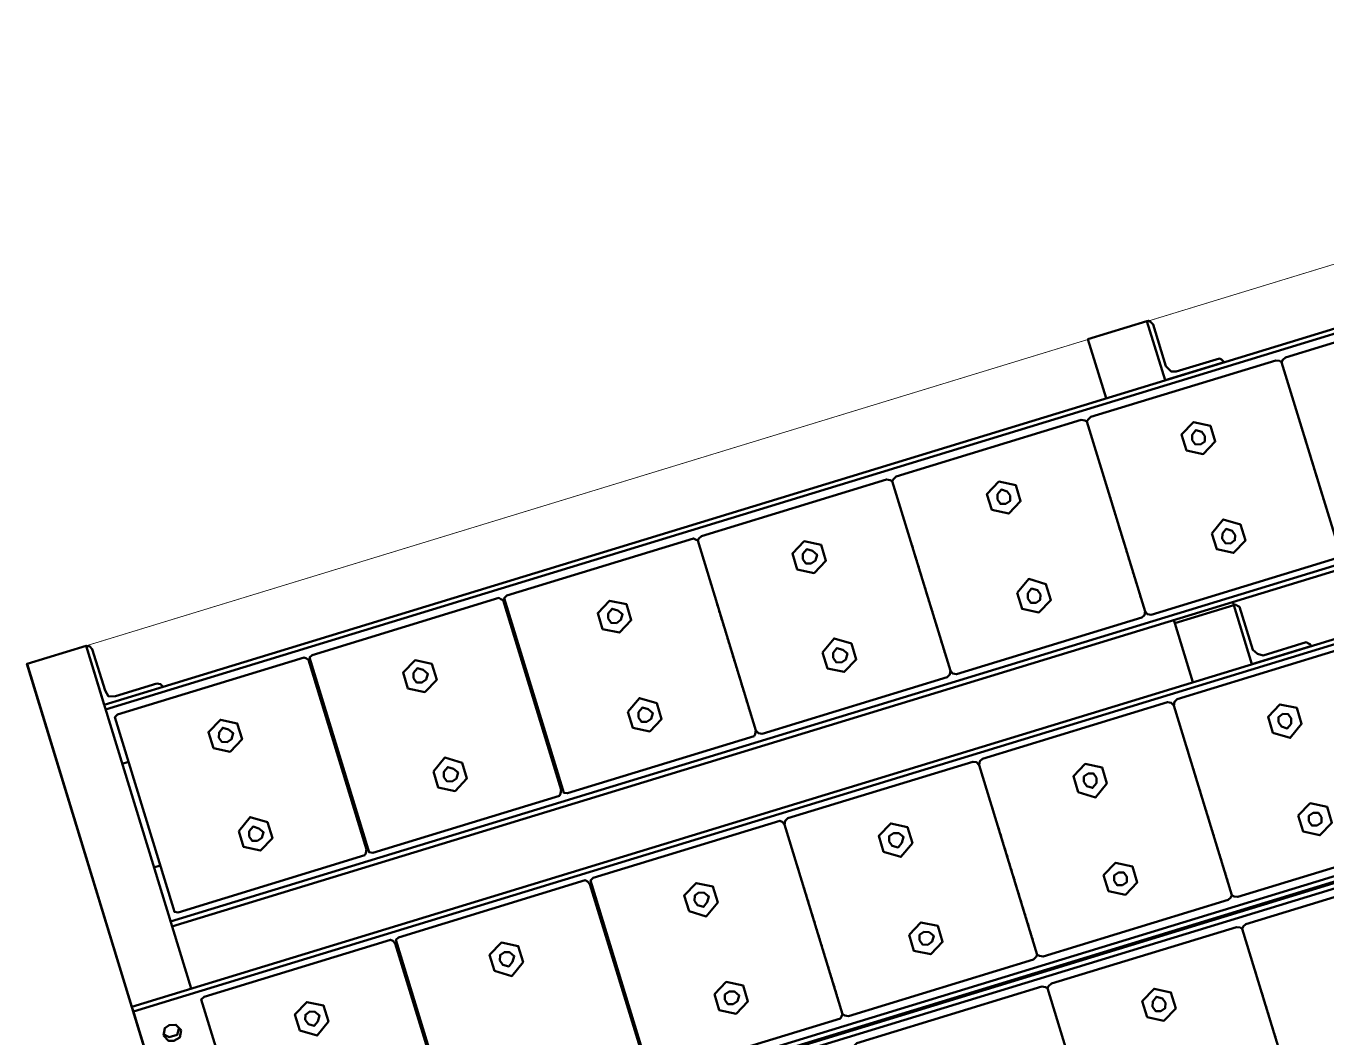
# Model space of a CAD drawing. Header units: inches. Extents: x 543393 to 2689207, y 1841861 to 9121372.
# Drawn here: x 547517.67 to 547518.725, y 1841969.048 to 1841969.868 of the extents above; entities that cross this region are included whole.
import ezdxf

# ---------------------------------------------------------------- set-up
doc = ezdxf.new("R2010")
doc.units = ezdxf.units.IN
doc.header["$MEASUREMENT"] = 0
doc.layers.add('Kich thuoc', color=8, linetype='Continuous', lineweight=18)

# ---------------------------------------------------------------- blocks, each defined once
blk = doc.blocks.new('Dan AC 220')
for points in [[(28.83169759936936, 958.9365005858708), (3787.960592783507, 958.9365005858708), (3787.960592783507, 3.936500585870817), (28.83169759936936, 3.936500585870817)], [(28.83169759937054, 3.936500585824973), (3788.831697599371, 3.936500585825002), (3788.831697599371, 958.936500585825), (28.83169759937054, 958.936500585825)]]:
    blk.add_lwpolyline(points, close=True)
at = {"lineweight": 50}
for points in [[(2908.711300998802, 658.6390501608839), (2907.358609780673, 661.344432597165), (2904.653227344414, 661.344432597165), (2747.741046041298, 661.344432597165), (2745.035663605031, 661.344432597165), (2743.682972386905, 658.6390501608839), (2743.682972386905, 497.6687952034408), (2745.035663605031, 496.3161039853003), (2747.741046041298, 494.9634127671598), (2904.653227344414, 494.9634127671598), (2907.358609780673, 496.3161039853003), (2908.711300998802, 497.6687952034408)], [(3073.7396296107, 658.6390501608839), (3072.38693839257, 661.344432597165), (3069.681555956311, 661.344432597165), (2912.769374653195, 661.344432597165), (2910.063992216932, 661.344432597165), (2908.711300998802, 658.6390501608839), (2908.711300998802, 497.6687952034408), (2910.063992216932, 496.3161039853003), (2912.769374653195, 494.9634127671598), (3069.681555956311, 494.9634127671598), (3072.38693839257, 496.3161039853003), (3073.7396296107, 497.6687952034408)], [(3238.767958222597, 658.6390501608839), (3237.415267004468, 661.344432597165), (3234.709884568209, 661.344432597165), (3077.797703265092, 661.344432597165), (3075.09232082883, 661.344432597165), (3073.7396296107, 658.6390501608839), (3073.7396296107, 497.6687952034408), (3075.09232082883, 496.3161039853003), (3077.797703265092, 494.9634127671598), (3234.709884568209, 494.9634127671598), (3237.415267004468, 496.3161039853003), (3238.767958222597, 497.6687952034408)], [(2908.711300998802, 570.7141209824476), (2908.711300998802, 569.3614297643071)], [(2908.711300998802, 558.5399000192992), (2908.711300998802, 557.1872088011587)], [(3003.399686267923, 543.6602966198698), (3003.399686267923, 530.1333844384644), (2991.225465304757, 523.3699283478782), (2979.051244341583, 530.1333844384644), (2979.051244341583, 543.6602966198698), (2991.225465304757, 550.4237527105724)], [(2996.636230177271, 536.8968405291671), (2995.283538959142, 540.9549141834723), (2991.225465304757, 542.3076054017292), (2987.167391650364, 540.9549141834723), (2985.814700432227, 536.8968405291671), (2987.167391650364, 532.8387668747455), (2991.225465304757, 530.1333844384644), (2995.283538959142, 532.8387668747455)], [(2908.711300998802, 469.2622796227224), (2907.358609780673, 470.614970840863), (2904.653227344414, 471.9676620588871), (2747.741046041298, 471.9676620588871), (2745.035663605031, 470.614970840863), (2743.682972386905, 469.2622796227224), (2743.682972386905, 308.2920246651629), (2745.035663605031, 305.5866422288818), (2747.741046041298, 304.2339510107413), (2904.653227344414, 304.2339510107413), (2907.358609780673, 305.5866422288818), (2908.711300998802, 308.2920246651629)], [(3073.7396296107, 469.2622796227224), (3072.38693839257, 470.614970840863), (3069.681555956311, 471.9676620588871), (2912.769374653195, 471.9676620588871), (2910.063992216932, 470.614970840863), (2908.711300998802, 469.2622796227224), (2908.711300998802, 308.2920246651629), (2910.063992216932, 305.5866422288818), (2912.769374653195, 304.2339510107413), (3069.681555956311, 304.2339510107413), (3072.38693839257, 305.5866422288818), (3073.7396296107, 308.2920246651629)], [(3238.767958222597, 469.2622796227224), (3237.415267004468, 470.614970840863), (3234.709884568209, 471.9676620588871), (3077.797703265092, 471.9676620588871), (3075.09232082883, 470.614970840863), (3073.7396296107, 469.2622796227224), (3073.7396296107, 308.2920246651629), (3075.09232082883, 305.5866422288818), (3077.797703265092, 304.2339510107413), (3234.709884568209, 304.2339510107413), (3237.415267004468, 305.5866422288818), (3238.767958222597, 308.2920246651629)], [(3402.443595616365, 469.2622796227224), (3402.443595616365, 470.614970840863), (3399.73821318011, 471.9676620588871), (3241.47334065886, 471.9676620588871), (3240.120649440727, 470.614970840863), (3238.767958222597, 469.2622796227224), (3238.767958222597, 308.2920246651629), (3240.120649440727, 305.5866422288818), (3241.47334065886, 304.2339510107413), (3399.73821318011, 304.2339510107413), (3402.443595616365, 305.5866422288818)], [(3567.471924228263, 469.2622796227224), (3567.471924228263, 470.614970840863), (3564.766541792007, 471.9676620588871), (3406.501669270758, 471.9676620588871), (3405.148978052624, 470.614970840863), (3403.796286834495, 469.2622796227224), (3403.796286834495, 308.2920246651629), (3405.148978052624, 305.5866422288818), (3406.501669270758, 304.2339510107413), (3564.766541792007, 304.2339510107413), (3567.471924228263, 305.5866422288818)], [(3732.50025284016, 469.2622796227224), (3732.50025284016, 470.614970840863), (3729.794870403904, 471.9676620588871), (3571.529997882655, 471.9676620588871), (3570.177306664529, 470.614970840863), (3568.824615446392, 469.2622796227224), (3568.824615446392, 308.2920246651629), (3570.177306664529, 305.5866422288818), (3571.529997882655, 304.2339510107413), (3729.794870403904, 304.2339510107413), (3732.50025284016, 305.5866422288818)], [(2838.371357656026, 423.2707782061771), (2838.371357656026, 436.797690387466), (2826.197136692859, 443.5611464781687), (2814.022915729685, 436.797690387466), (2814.022915729685, 423.2707782061771), (2826.197136692859, 416.5073221155908)], [(3003.399686267923, 423.2707782061771), (3003.399686267923, 436.797690387466), (2991.225465304757, 443.5611464781687), (2979.051244341583, 436.797690387466), (2979.051244341583, 423.2707782061771), (2991.225465304757, 416.5073221155908)], [(3168.428014879821, 423.2707782061771), (3168.428014879821, 436.797690387466), (3156.253793916654, 443.5611464781687), (3144.07957295348, 436.797690387466), (3144.07957295348, 423.2707782061771), (3156.253793916654, 416.5073221155908)], [(3333.456343491725, 423.2707782061771), (3333.456343491725, 436.797690387466), (3321.282122528552, 443.5611464781687), (3309.107901565378, 436.797690387466), (3309.107901565378, 423.2707782061771), (3321.282122528552, 416.5073221155908)], [(2831.607901565374, 430.0342342968797), (2830.255210347244, 434.0923079511849), (2826.197136692859, 435.4449991693255), (2822.139063038467, 434.0923079511849), (2820.78637182033, 430.0342342968797), (2822.139063038467, 425.9761606424581), (2826.197136692859, 424.6234694243176), (2830.255210347244, 425.9761606424581)], [(2908.711300998802, 435.4449991693255), (2908.711300998802, 434.0923079511849)], [(2996.636230177271, 430.0342342968797), (2995.283538959142, 434.0923079511849), (2991.225465304757, 435.4449991693255), (2987.167391650364, 434.0923079511849), (2985.814700432227, 430.0342342968797), (2987.167391650364, 425.9761606424581), (2991.225465304757, 424.6234694243176), (2995.283538959142, 425.9761606424581)], [(3073.7396296107, 435.4449991693255), (3073.7396296107, 434.0923079511849)], [(3161.664558789169, 430.0342342968797), (3160.311867571043, 434.0923079511849), (3156.253793916654, 435.4449991693255), (3152.195720262262, 434.0923079511849), (3149.490337825999, 430.0342342968797), (3152.195720262262, 425.9761606424581), (3156.253793916654, 424.6234694243176), (3160.311867571043, 425.9761606424581)], [(3238.767958222597, 435.4449991693255), (3238.767958222597, 434.0923079511849)], [(3326.69288740107, 430.0342342968797), (3325.34019618294, 434.0923079511849), (3321.282122528552, 435.4449991693255), (3317.224048874159, 434.0923079511849), (3314.518666437896, 430.0342342968797), (3317.224048874159, 425.9761606424581), (3321.282122528552, 424.6234694243176), (3325.34019618294, 425.9761606424581)], [(2908.711300998802, 424.6234694243176), (2908.711300998802, 423.2707782061771)], [(3073.7396296107, 424.6234694243176), (3073.7396296107, 423.2707782061771)], [(3238.767958222597, 424.6234694243176), (3238.767958222597, 423.2707782061771)], [(3402.443595616365, 423.2707782061771), (3403.796286834495, 423.2707782061771)], [(3402.443595616365, 402.9804099343019), (3403.796286834495, 402.9804099343019)], [(2838.371357656026, 352.9308348634513), (2838.371357656026, 339.4039226821624), (2826.197136692859, 332.6404665914597), (2814.022915729685, 339.4039226821624), (2814.022915729685, 352.9308348634513), (2826.197136692859, 361.0469821722945)], [(3003.399686267923, 352.9308348634513), (3003.399686267923, 339.4039226821624), (2991.225465304757, 332.6404665914597), (2979.051244341583, 339.4039226821624), (2979.051244341583, 352.9308348634513), (2991.225465304757, 361.0469821722945)], [(3168.428014879821, 352.9308348634513), (3168.428014879821, 339.4039226821624), (3156.253793916654, 332.6404665914597), (3144.07957295348, 339.4039226821624), (3144.07957295348, 352.9308348634513), (3156.253793916654, 361.0469821722945)], [(3333.456343491725, 352.9308348634513), (3333.456343491725, 339.4039226821624), (3321.282122528552, 332.6404665914597), (3309.107901565378, 339.4039226821624), (3309.107901565378, 352.9308348634513), (3321.282122528552, 361.0469821722945)], [(3498.484672103623, 352.9308348634513), (3498.484672103623, 339.4039226821624), (3486.310451140449, 332.6404665914597), (3474.136230177275, 339.4039226821624), (3474.136230177275, 352.9308348634513), (3486.310451140449, 361.0469821722945)], [(3663.51300071552, 352.9308348634513), (3663.51300071552, 339.4039226821624), (3651.338779752346, 332.6404665914597), (3639.164558789173, 339.4039226821624), (3639.164558789173, 352.9308348634513), (3651.338779752346, 361.0469821722945)], [(2831.607901565374, 346.167378772865), (2830.255210347244, 350.2254524271702), (2826.197136692859, 352.9308348634513), (2822.139063038467, 350.2254524271702), (2820.78637182033, 346.167378772865), (2822.139063038467, 342.1093051184434), (2826.197136692859, 340.7566139003029), (2830.255210347244, 342.1093051184434)], [(2996.636230177271, 346.167378772865), (2995.283538959142, 350.2254524271702), (2991.225465304757, 352.9308348634513), (2987.167391650364, 350.2254524271702), (2985.814700432227, 346.167378772865), (2987.167391650364, 342.1093051184434), (2991.225465304757, 340.7566139003029), (2995.283538959142, 342.1093051184434)], [(3161.664558789169, 346.167378772865), (3160.311867571043, 350.2254524271702), (3156.253793916654, 352.9308348634513), (3152.195720262262, 350.2254524271702), (3149.490337825999, 346.167378772865), (3152.195720262262, 342.1093051184434), (3156.253793916654, 340.7566139003029), (3160.311867571043, 342.1093051184434)], [(3326.69288740107, 346.167378772865), (3325.34019618294, 350.2254524271702), (3321.282122528552, 352.9308348634513), (3317.224048874159, 350.2254524271702), (3314.518666437896, 346.167378772865), (3317.224048874159, 342.1093051184434), (3321.282122528552, 340.7566139003029), (3325.34019618294, 342.1093051184434)], [(3491.721216012967, 346.167378772865), (3490.368524794838, 350.2254524271702), (3486.310451140449, 352.9308348634513), (3482.252377486057, 350.2254524271702), (3479.546995049794, 346.167378772865), (3482.252377486057, 342.1093051184434), (3486.310451140449, 340.7566139003029), (3490.368524794838, 342.1093051184434)], [(3656.749544624865, 346.167378772865), (3655.396853406735, 350.2254524271702), (3651.338779752346, 352.9308348634513), (3647.280706097954, 350.2254524271702), (3644.575323661691, 346.167378772865), (3647.280706097954, 342.1093051184434), (3651.338779752346, 340.7566139003029), (3655.396853406735, 342.1093051184434)], [(3770.375606947811, 324.5243192827329), (3767.670224511552, 329.9350841551786), (3763.61215085716, 331.2877753733192), (3758.201385984637, 329.9350841551786), (3755.496003548378, 324.5243192827329), (3758.201385984637, 319.1135544101708), (3763.61215085716, 317.7608631920302), (3767.670224511552, 319.1135544101708)], [(2791.027165021467, 290.7070388294524), (2789.674473803338, 292.0597300475929), (2788.321782585208, 293.4124212657334), (2788.321782585208, 294.765112483874), (2838.371357656026, 294.765112483874), (2838.371357656026, 244.7155374130234), (2837.018666437896, 244.7155374130234), (2835.665975219767, 246.0682286311639), (2834.313284001633, 247.4209198493045), (2834.313284001633, 283.9435827388661), (2831.607901565374, 288.0016563931713), (2827.549827910989, 290.7070388294524)], [(2743.682972386905, 228.4832427954534), (2742.330281168775, 231.1886252317345), (2739.624898732516, 232.5413164497586), (2582.7127174294, 232.5413164497586), (2580.007334993137, 231.1886252317345), (2578.654643775008, 228.4832427954534), (2578.654643775008, 67.5129878380103), (2580.007334993137, 66.16029661986977), (2582.7127174294, 64.80760540172923), (2739.624898732516, 64.80760540172923), (2742.330281168775, 66.16029661986977), (2743.682972386905, 67.5129878380103)], [(2908.711300998802, 228.4832427954534), (2907.358609780673, 231.1886252317345), (2904.653227344414, 232.5413164497586), (2747.741046041298, 232.5413164497586), (2745.035663605031, 231.1886252317345), (2743.682972386905, 228.4832427954534), (2743.682972386905, 67.5129878380103), (2745.035663605031, 66.16029661986977), (2747.741046041298, 64.80760540172923), (2904.653227344414, 64.80760540172923), (2907.358609780673, 66.16029661986977), (2908.711300998802, 67.5129878380103)], [(3073.7396296107, 228.4832427954534), (3072.38693839257, 231.1886252317345), (3069.681555956311, 232.5413164497586), (2912.769374653195, 232.5413164497586), (2910.063992216932, 231.1886252317345), (2908.711300998802, 228.4832427954534), (2908.711300998802, 67.5129878380103), (2910.063992216932, 66.16029661986977), (2912.769374653195, 64.80760540172923), (3069.681555956311, 64.80760540172923), (3072.38693839257, 66.16029661986977), (3073.7396296107, 67.5129878380103)], [(3238.767958222597, 228.4832427954534), (3237.415267004468, 231.1886252317345), (3234.709884568209, 232.5413164497586), (3077.797703265092, 232.5413164497586), (3075.09232082883, 231.1886252317345), (3073.7396296107, 228.4832427954534), (3073.7396296107, 67.5129878380103), (3075.09232082883, 66.16029661986977), (3077.797703265092, 64.80760540172923), (3234.709884568209, 64.80760540172923), (3237.415267004468, 66.16029661986977), (3238.767958222597, 67.5129878380103)], [(3402.443595616365, 228.4832427954534), (3402.443595616365, 231.1886252317345), (3399.73821318011, 232.5413164497586), (3241.47334065886, 232.5413164497586), (3240.120649440727, 231.1886252317345), (3238.767958222597, 228.4832427954534), (3238.767958222597, 67.5129878380103), (3240.120649440727, 66.16029661986977), (3241.47334065886, 64.80760540172923), (3399.73821318011, 64.80760540172923), (3402.443595616365, 66.16029661986977)], [(3567.471924228263, 228.4832427954534), (3567.471924228263, 231.1886252317345), (3564.766541792007, 232.5413164497586), (3406.501669270758, 232.5413164497586), (3405.148978052624, 231.1886252317345), (3403.796286834495, 228.4832427954534), (3403.796286834495, 67.5129878380103), (3405.148978052624, 66.16029661986977), (3406.501669270758, 64.80760540172923), (3564.766541792007, 64.80760540172923), (3567.471924228263, 66.16029661986977)], [(3732.50025284016, 228.4832427954534), (3732.50025284016, 231.1886252317345), (3729.794870403904, 232.5413164497586), (3571.529997882655, 232.5413164497586), (3570.177306664529, 231.1886252317345), (3568.824615446392, 228.4832427954534), (3568.824615446392, 67.5129878380103), (3570.177306664529, 66.16029661986977), (3571.529997882655, 64.80760540172923), (3729.794870403904, 64.80760540172923), (3732.50025284016, 66.16029661986977)], [(2838.371357656026, 183.844432597165), (2838.371357656026, 197.3713447784539), (2826.197136692859, 204.1348008691566), (2814.022915729685, 197.3713447784539), (2814.022915729685, 183.844432597165), (2826.197136692859, 175.7282852884382)], [(3003.399686267923, 183.844432597165), (3003.399686267923, 197.3713447784539), (2991.225465304757, 204.1348008691566), (2979.051244341583, 197.3713447784539), (2979.051244341583, 183.844432597165), (2991.225465304757, 175.7282852884382)], [(3168.428014879821, 183.844432597165), (3168.428014879821, 197.3713447784539), (3156.253793916654, 204.1348008691566), (3144.07957295348, 197.3713447784539), (3144.07957295348, 183.844432597165), (3156.253793916654, 175.7282852884382)], [(3333.456343491725, 183.844432597165), (3333.456343491725, 197.3713447784539), (3321.282122528552, 204.1348008691566), (3309.107901565378, 197.3713447784539), (3309.107901565378, 183.844432597165), (3321.282122528552, 175.7282852884382)], [(3402.443595616365, 209.5455657416023), (3403.796286834495, 209.5455657416023)], [(3498.484672103623, 183.844432597165), (3498.484672103623, 197.3713447784539), (3486.310451140449, 204.1348008691566), (3474.136230177275, 197.3713447784539), (3474.136230177275, 183.844432597165), (3486.310451140449, 175.7282852884382)], [(3567.471924228263, 209.5455657416023), (3568.824615446392, 209.5455657416023)], [(3663.51300071552, 183.844432597165), (3663.51300071552, 197.3713447784539), (3651.338779752346, 204.1348008691566), (3639.164558789173, 197.3713447784539), (3639.164558789173, 183.844432597165), (3651.338779752346, 175.7282852884382)], [(2831.607901565374, 190.6078886878677), (2830.255210347244, 194.6659623421729), (2826.197136692859, 196.0186535603134), (2822.139063038467, 194.6659623421729), (2820.78637182033, 190.6078886878677), (2822.139063038467, 186.5498150334461), (2826.197136692859, 183.844432597165), (2830.255210347244, 186.5498150334461)], [(2908.711300998802, 196.0186535603134), (2908.711300998802, 194.6659623421729)], [(2996.636230177271, 190.6078886878677), (2995.283538959142, 194.6659623421729), (2991.225465304757, 196.0186535603134), (2987.167391650364, 194.6659623421729), (2985.814700432227, 190.6078886878677), (2987.167391650364, 186.5498150334461), (2991.225465304757, 183.844432597165), (2995.283538959142, 186.5498150334461)], [(3073.7396296107, 196.0186535603134), (3073.7396296107, 194.6659623421729)], [(3161.664558789169, 190.6078886878677), (3160.311867571043, 194.6659623421729), (3156.253793916654, 196.0186535603134), (3152.195720262262, 194.6659623421729), (3149.490337825999, 190.6078886878677), (3152.195720262262, 186.5498150334461), (3156.253793916654, 183.844432597165), (3160.311867571043, 186.5498150334461)], [(3238.767958222597, 196.0186535603134), (3238.767958222597, 194.6659623421729)], [(3326.69288740107, 190.6078886878677), (3325.34019618294, 194.6659623421729), (3321.282122528552, 196.0186535603134), (3317.224048874159, 194.6659623421729), (3314.518666437896, 190.6078886878677), (3317.224048874159, 186.5498150334461), (3321.282122528552, 183.844432597165), (3325.34019618294, 186.5498150334461)], [(3491.721216012967, 190.6078886878677), (3490.368524794838, 194.6659623421729), (3486.310451140449, 196.0186535603134), (3482.252377486057, 194.6659623421729), (3479.546995049794, 190.6078886878677), (3482.252377486057, 186.5498150334461), (3486.310451140449, 183.844432597165), (3490.368524794838, 186.5498150334461)], [(3656.749544624865, 190.6078886878677), (3655.396853406735, 194.6659623421729), (3651.338779752346, 196.0186535603134), (3647.280706097954, 194.6659623421729), (3644.575323661691, 190.6078886878677), (3647.280706097954, 186.5498150334461), (3651.338779752346, 183.844432597165), (3655.396853406735, 186.5498150334461)], [(2743.682972386905, 178.4336677246029), (2743.682972386905, 177.0809765065787)], [(2908.711300998802, 178.4336677246029), (2908.711300998802, 177.0809765065787)], [(3073.7396296107, 178.4336677246029), (3073.7396296107, 177.0809765065787)], [(3238.767958222597, 178.4336677246029), (3238.767958222597, 177.0809765065787)], [(3402.443595616365, 177.0809765065787), (3403.796286834495, 177.0809765065787)], [(3567.471924228263, 177.0809765065787), (3568.824615446392, 177.0809765065787)], [(2743.682972386905, 140.5583136170171), (2743.682972386905, 139.2056223988766)], [(2908.711300998802, 140.5583136170171), (2908.711300998802, 139.2056223988766)], [(3073.7396296107, 140.5583136170171), (3073.7396296107, 139.2056223988766)], [(3238.767958222597, 140.5583136170171), (3238.767958222597, 139.2056223988766)], [(3402.443595616365, 139.2056223988766), (3403.796286834495, 139.2056223988766)], [(3567.471924228263, 139.2056223988766), (3568.824615446392, 139.2056223988766)], [(2743.682972386905, 128.3840926537523), (2743.682972386905, 127.0314014356118)], [(2908.711300998802, 128.3840926537523), (2908.711300998802, 127.0314014356118)], [(3073.7396296107, 128.3840926537523), (3073.7396296107, 127.0314014356118)], [(3238.767958222597, 128.3840926537523), (3238.767958222597, 127.0314014356118)], [(3402.443595616365, 127.0314014356118), (3403.796286834495, 127.0314014356118)], [(3567.471924228263, 127.0314014356118), (3568.824615446392, 127.0314014356118)], [(2838.371357656026, 113.5044892543228), (2838.371357656026, 99.9775770730339), (2826.197136692859, 93.21412098244764), (2814.022915729685, 99.9775770730339), (2814.022915729685, 113.5044892543228), (2826.197136692859, 120.2679453450255)], [(3003.399686267923, 113.5044892543228), (3003.399686267923, 99.9775770730339), (2991.225465304757, 93.21412098244764), (2979.051244341583, 99.9775770730339), (2979.051244341583, 113.5044892543228), (2991.225465304757, 120.2679453450255)], [(3168.428014879821, 113.5044892543228), (3168.428014879821, 99.9775770730339), (3156.253793916654, 93.21412098244764), (3144.07957295348, 99.9775770730339), (3144.07957295348, 113.5044892543228), (3156.253793916654, 120.2679453450255)], [(3333.456343491725, 113.5044892543228), (3333.456343491725, 99.9775770730339), (3321.282122528552, 93.21412098244764), (3309.107901565378, 99.9775770730339), (3309.107901565378, 113.5044892543228), (3321.282122528552, 120.2679453450255)], [(3498.484672103623, 113.5044892543228), (3498.484672103623, 99.9775770730339), (3486.310451140449, 93.21412098244764), (3474.136230177275, 99.9775770730339), (3474.136230177275, 113.5044892543228), (3486.310451140449, 120.2679453450255)], [(3663.51300071552, 113.5044892543228), (3663.51300071552, 99.9775770730339), (3651.338779752346, 93.21412098244764), (3639.164558789173, 99.9775770730339), (3639.164558789173, 113.5044892543228), (3651.338779752346, 120.2679453450255)], [(2831.607901565374, 106.7410331637366), (2830.255210347244, 110.7991068181582), (2826.197136692859, 112.1517980361823), (2822.139063038467, 110.7991068181582), (2820.78637182033, 106.7410331637366), (2822.139063038467, 102.682959509315), (2826.197136692859, 99.9775770730339), (2830.255210347244, 102.682959509315)], [(2996.636230177271, 106.7410331637366), (2995.283538959142, 110.7991068181582), (2991.225465304757, 112.1517980361823), (2987.167391650364, 110.7991068181582), (2985.814700432227, 106.7410331637366), (2987.167391650364, 102.682959509315), (2991.225465304757, 99.9775770730339), (2995.283538959142, 102.682959509315)], [(3161.664558789169, 106.7410331637366), (3160.311867571043, 110.7991068181582), (3156.253793916654, 112.1517980361823), (3152.195720262262, 110.7991068181582), (3149.490337825999, 106.7410331637366), (3152.195720262262, 102.682959509315), (3156.253793916654, 99.9775770730339), (3160.311867571043, 102.682959509315)], [(3326.69288740107, 106.7410331637366), (3325.34019618294, 110.7991068181582), (3321.282122528552, 112.1517980361823), (3317.224048874159, 110.7991068181582), (3314.518666437896, 106.7410331637366), (3317.224048874159, 102.682959509315), (3321.282122528552, 99.9775770730339), (3325.34019618294, 102.682959509315)], [(3491.721216012967, 106.7410331637366), (3490.368524794838, 110.7991068181582), (3486.310451140449, 112.1517980361823), (3482.252377486057, 110.7991068181582), (3479.546995049794, 106.7410331637366), (3482.252377486057, 102.682959509315), (3486.310451140449, 99.9775770730339), (3490.368524794838, 102.682959509315)], [(3656.749544624865, 106.7410331637366), (3655.396853406735, 110.7991068181582), (3651.338779752346, 112.1517980361823), (3647.280706097954, 110.7991068181582), (3644.575323661691, 106.7410331637366), (3647.280706097954, 102.682959509315), (3651.338779752346, 99.9775770730339), (3655.396853406735, 102.682959509315)], [(2791.027165021467, 49.92800200229976), (2789.674473803338, 51.2806932204403), (2788.321782585208, 53.98607565672137), (2838.371357656026, 53.98607565672137), (2838.371357656026, 3.936500585870817), (2837.018666437896, 3.936500585870817), (2835.665975219767, 5.289191803894937), (2834.313284001633, 7.994574240176007), (2834.313284001633, 43.16454591159709), (2831.607901565374, 48.57531078415923), (2827.549827910989, 49.92800200229976)], [(3691.919516296253, 49.92800200229976), (3689.214133859998, 51.2806932204403), (3687.861442641861, 53.98607565672137), (3737.911017712682, 53.98607565672137), (3737.911017712682, 3.936500585870817), (3735.205635276427, 5.289191803894937), (3733.85294405829, 7.994574240176007), (3733.85294405829, 43.16454591159709), (3732.50025284016, 48.57531078415923), (3727.089487967645, 49.92800200229976)]]:
    blk.add_lwpolyline(points, close=True, dxfattribs=at)
for points in [[(2908.711300998802, 585.5937243818771), (2908.711300998802, 586.9464156000176), (2908.711300998802, 588.2991068181582), (2908.711300998802, 589.6517980362987)], [(2908.711300998802, 580.182959509315), (2908.711300998802, 581.5356507274555), (2908.711300998802, 582.888341945596)], [(2908.711300998802, 573.4195034187287), (2908.711300998802, 574.7721946368692), (2908.711300998802, 576.1248858550098), (2908.711300998802, 577.4775770731503)], [(2908.711300998802, 561.2452824555803), (2908.711300998802, 562.5979736737208), (2908.711300998802, 563.9506648918614), (2908.711300998802, 565.3033561098855)], [(2908.711300998802, 551.7764439285966), (2908.711300998802, 553.1291351467371), (2908.711300998802, 554.4818263648776)], [(3787.960592783507, 488.1999566764571), (3787.960592783507, 485.494574240176), (3787.960592783507, 484.1418830221519), (28.83169759936936, 484.1418830221519), (28.83169759936936, 485.494574240176), (28.83169759936936, 488.1999566764571), (3787.960592783507, 488.1999566764571), (3787.960592783507, 494.9634127671598), (3787.960592783507, 530.1333844384644), (3787.960592783507, 534.191458092886), (3732.50025284016, 534.191458092886)], [(2908.711300998802, 534.191458092886), (2908.711300998802, 535.5441493110266)], [(3073.7396296107, 534.191458092886), (3073.7396296107, 535.5441493110266)], [(28.83169759936936, 478.7311181495897), (28.83169759936936, 481.4365005858708), (28.83169759936936, 482.7891918040114), (3787.960592783507, 482.7891918040114), (3787.960592783507, 481.4365005858708), (3787.960592783507, 478.7311181495897), (28.83169759936936, 478.7311181495897), (28.83169759936936, 471.9676620588871), (28.83169759936936, 435.4449991693255), (28.83169759936936, 432.7396167330444), (103.2297145965385, 432.7396167330444)], [(2838.371357656026, 482.7891918040114), (2838.371357656026, 484.1418830221519)], [(2888.420932726847, 482.7891918040114), (2888.420932726847, 484.1418830221519)], [(2908.711300998802, 454.3826762232929), (2908.711300998802, 455.7353674414335), (2908.711300998802, 457.088058659574)], [(3073.7396296107, 454.3826762232929), (3073.7396296107, 455.7353674414335), (3073.7396296107, 457.088058659574)], [(3238.767958222597, 454.3826762232929), (3238.767958222597, 455.7353674414335), (3238.767958222597, 457.088058659574)], [(2908.711300998802, 448.9719113507308), (2908.711300998802, 450.3246025688713), (2908.711300998802, 451.6772937870119), (2908.711300998802, 453.0299850051524)], [(2908.711300998802, 442.2084552601445), (2908.711300998802, 443.5611464781687), (2908.711300998802, 444.9138376963092), (2908.711300998802, 446.2665289144497)], [(3073.7396296107, 448.9719113507308), (3073.7396296107, 450.3246025688713), (3073.7396296107, 451.6772937870119), (3073.7396296107, 453.0299850051524)], [(3073.7396296107, 442.2084552601445), (3073.7396296107, 443.5611464781687), (3073.7396296107, 444.9138376963092), (3073.7396296107, 446.2665289144497)], [(3238.767958222597, 448.9719113507308), (3238.767958222597, 450.3246025688713), (3238.767958222597, 451.6772937870119), (3238.767958222597, 453.0299850051524)], [(3238.767958222597, 442.2084552601445), (3238.767958222597, 443.5611464781687), (3238.767958222597, 444.9138376963092), (3238.767958222597, 446.2665289144497)], [(2908.711300998802, 438.1503816056065), (2908.711300998802, 439.5030728237471)], [(3073.7396296107, 438.1503816056065), (3073.7396296107, 439.5030728237471)], [(3238.767958222597, 438.1503816056065), (3238.767958222597, 439.5030728237471)], [(3403.796286834495, 438.1503816056065), (3402.443595616365, 438.1503816056065)], [(3403.796286834495, 434.0923079511849), (3402.443595616365, 434.0923079511849)], [(3403.796286834495, 434.0923079511849), (3402.443595616365, 434.0923079511849), (3403.796286834495, 434.0923079511849)], [(2908.711300998802, 428.6815430787392), (2908.711300998802, 430.0342342968797), (2908.711300998802, 431.3869255150203)], [(3073.7396296107, 428.6815430787392), (3073.7396296107, 430.0342342968797), (3073.7396296107, 431.3869255150203)], [(3238.767958222597, 428.6815430787392), (3238.767958222597, 430.0342342968797), (3238.767958222597, 431.3869255150203)], [(3403.796286834495, 430.0342342968797), (3402.443595616365, 430.0342342968797), (3403.796286834495, 430.0342342968797)], [(3403.796286834495, 428.6815430787392), (3402.443595616365, 428.6815430787392)], [(2908.711300998802, 416.5073221155908), (2908.711300998802, 417.8600133337313), (2908.711300998802, 419.2127045517555)], [(2908.711300998802, 413.8019396793097), (2908.711300998802, 415.1546308974503)], [(3073.7396296107, 416.5073221155908), (3073.7396296107, 417.8600133337313), (3073.7396296107, 419.2127045517555)], [(3073.7396296107, 413.8019396793097), (3073.7396296107, 415.1546308974503)], [(3238.767958222597, 416.5073221155908), (3238.767958222597, 417.8600133337313), (3238.767958222597, 419.2127045517555)], [(3238.767958222597, 413.8019396793097), (3238.767958222597, 415.1546308974503)], [(3403.796286834495, 417.8600133337313), (3402.443595616365, 417.8600133337313)], [(3403.796286834495, 416.5073221155908), (3402.443595616365, 416.5073221155908)], [(3403.796286834495, 413.8019396793097), (3402.443595616365, 413.8019396793097)], [(2908.711300998802, 409.7438660248881), (2908.711300998802, 411.0965572430287)], [(2908.711300998802, 401.6277187161613), (2908.711300998802, 402.9804099343019), (2908.711300998802, 404.3331011524424), (2908.711300998802, 405.6857923704665)], [(2908.711300998802, 402.9804099343019), (2908.711300998802, 404.3331011524424)], [(3073.7396296107, 409.7438660248881), (3073.7396296107, 411.0965572430287)], [(3073.7396296107, 401.6277187161613), (3073.7396296107, 402.9804099343019), (3073.7396296107, 404.3331011524424), (3073.7396296107, 405.6857923704665)], [(3073.7396296107, 402.9804099343019), (3073.7396296107, 404.3331011524424)], [(3238.767958222597, 409.7438660248881), (3238.767958222597, 411.0965572430287)], [(3238.767958222597, 401.6277187161613), (3238.767958222597, 402.9804099343019), (3238.767958222597, 404.3331011524424), (3238.767958222597, 405.6857923704665)], [(3238.767958222597, 402.9804099343019), (3238.767958222597, 404.3331011524424)], [(3403.796286834495, 409.7438660248881), (3402.443595616365, 409.7438660248881)], [(3403.796286834495, 404.3331011524424), (3402.443595616365, 404.3331011524424)], [(3403.796286834495, 401.6277187161613), (3402.443595616365, 401.6277187161613)], [(2908.711300998802, 396.2169538435992), (2908.711300998802, 397.5696450617397), (2908.711300998802, 398.9223362798803)], [(2908.711300998802, 389.4534977530129), (2908.711300998802, 390.8061889711535), (2908.711300998802, 392.1588801891776), (2908.711300998802, 393.5115714073181)], [(3073.7396296107, 396.2169538435992), (3073.7396296107, 397.5696450617397), (3073.7396296107, 398.9223362798803)], [(3073.7396296107, 389.4534977530129), (3073.7396296107, 390.8061889711535), (3073.7396296107, 392.1588801891776), (3073.7396296107, 393.5115714073181)], [(3238.767958222597, 396.2169538435992), (3238.767958222597, 397.5696450617397), (3238.767958222597, 398.9223362798803)], [(3238.767958222597, 389.4534977530129), (3238.767958222597, 390.8061889711535), (3238.767958222597, 392.1588801891776), (3238.767958222597, 393.5115714073181)], [(3403.796286834495, 397.5696450617397), (3402.443595616365, 397.5696450617397)], [(3403.796286834495, 396.2169538435992), (3402.443595616365, 396.2169538435992), (3403.796286834495, 396.2169538435992)], [(3403.796286834495, 392.1588801891776), (3402.443595616365, 392.1588801891776)], [(3403.796286834495, 390.8061889711535), (3402.443595616365, 390.8061889711535)], [(2908.711300998802, 384.0427328804508), (2908.711300998802, 385.3954240985913), (2908.711300998802, 386.7481153167319)], [(2908.711300998802, 378.6319680078886), (2908.711300998802, 379.9846592260292), (2908.711300998802, 381.3373504441697)], [(3073.7396296107, 384.0427328804508), (3073.7396296107, 385.3954240985913), (3073.7396296107, 386.7481153167319)], [(3073.7396296107, 378.6319680078886), (3073.7396296107, 379.9846592260292), (3073.7396296107, 381.3373504441697)], [(3238.767958222597, 384.0427328804508), (3238.767958222597, 385.3954240985913), (3238.767958222597, 386.7481153167319)], [(3238.767958222597, 378.6319680078886), (3238.767958222597, 379.9846592260292), (3238.767958222597, 381.3373504441697)], [(3403.796286834495, 389.4534977530129), (3402.443595616365, 389.4534977530129)], [(3403.796286834495, 385.3954240985913), (3402.443595616365, 385.3954240985913)], [(3403.796286834495, 384.0427328804508), (3402.443595616365, 384.0427328804508), (3403.796286834495, 384.0427328804508)], [(3403.796286834495, 379.9846592260292), (3402.443595616365, 379.9846592260292)], [(3568.824615446392, 385.3954240985913), (3567.471924228263, 385.3954240985913)], [(3568.824615446392, 384.0427328804508), (3567.471924228263, 384.0427328804508), (3568.824615446392, 384.0427328804508)], [(3568.824615446392, 379.9846592260292), (3567.471924228263, 379.9846592260292)], [(2908.711300998802, 371.8685119173024), (2908.711300998802, 373.2212031354429), (2908.711300998802, 374.5738943535835)], [(3073.7396296107, 371.8685119173024), (3073.7396296107, 373.2212031354429), (3073.7396296107, 374.5738943535835)], [(3238.767958222597, 371.8685119173024), (3238.767958222597, 373.2212031354429), (3238.767958222597, 374.5738943535835)], [(3403.796286834495, 378.6319680078886), (3402.443595616365, 378.6319680078886)], [(3403.796286834495, 373.2212031354429), (3402.443595616365, 373.2212031354429)], [(3403.796286834495, 371.8685119173024), (3402.443595616365, 371.8685119173024), (3403.796286834495, 371.8685119173024)], [(3568.824615446392, 378.6319680078886), (3567.471924228263, 378.6319680078886)], [(3568.824615446392, 373.2212031354429), (3567.471924228263, 373.2212031354429)], [(3568.824615446392, 371.8685119173024), (3567.471924228263, 371.8685119173024), (3568.824615446392, 371.8685119173024)], [(2908.711300998802, 366.4577470447402), (2908.711300998802, 367.8104382628808), (2908.711300998802, 369.1631294810213)], [(2908.711300998802, 361.0469821722945), (2908.711300998802, 362.3996733904351), (2908.711300998802, 363.7523646085756)], [(3073.7396296107, 366.4577470447402), (3073.7396296107, 367.8104382628808), (3073.7396296107, 369.1631294810213)], [(3073.7396296107, 361.0469821722945), (3073.7396296107, 362.3996733904351), (3073.7396296107, 363.7523646085756)], [(3238.767958222597, 366.4577470447402), (3238.767958222597, 367.8104382628808), (3238.767958222597, 369.1631294810213)], [(3238.767958222597, 361.0469821722945), (3238.767958222597, 362.3996733904351), (3238.767958222597, 363.7523646085756)], [(3403.796286834495, 367.8104382628808), (3402.443595616365, 367.8104382628808)], [(3403.796286834495, 366.4577470447402), (3402.443595616365, 366.4577470447402)], [(3403.796286834495, 362.3996733904351), (3402.443595616365, 362.3996733904351), (3403.796286834495, 362.3996733904351)], [(3403.796286834495, 361.0469821722945), (3402.443595616365, 361.0469821722945)], [(3568.824615446392, 367.8104382628808), (3567.471924228263, 367.8104382628808)], [(3568.824615446392, 366.4577470447402), (3567.471924228263, 366.4577470447402)], [(3568.824615446392, 362.3996733904351), (3567.471924228263, 362.3996733904351), (3568.824615446392, 362.3996733904351)], [(3568.824615446392, 361.0469821722945), (3567.471924228263, 361.0469821722945)], [(3732.50025284016, 344.8146875547245), (3787.960592783507, 344.8146875547245), (3787.960592783507, 340.7566139003029), (3787.960592783507, 305.5866422288818), (3787.960592783507, 298.8231861381792), (28.83169759936936, 298.8231861381792), (28.83169759936936, 294.765112483874), (28.83169759936936, 3.936500585870817), (78.88127267019081, 3.936500585870817), (78.88127267019081, 294.765112483874)], [(2908.711300998802, 344.8146875547245), (2908.711300998802, 346.167378772865)], [(3073.7396296107, 344.8146875547245), (3073.7396296107, 346.167378772865)], [(3238.767958222597, 344.8146875547245), (3238.767958222597, 346.167378772865)], [(3403.796286834495, 344.8146875547245), (3402.443595616365, 344.8146875547245)], [(3568.824615446392, 344.8146875547245), (3567.471924228263, 344.8146875547245)], [(3770.375606947811, 323.1716280645924), (3766.317533293422, 327.2297017188976), (3759.554077202767, 327.2297017188976), (3756.848694766508, 323.1716280645924)], [(3737.911017712682, 294.765112483874), (3737.911017712682, 3.936500585870817), (3787.960592783507, 3.936500585870817), (3787.960592783507, 294.765112483874), (3787.960592783507, 298.8231861381792)], [(28.83169759936936, 294.765112483874), (3787.960592783507, 294.765112483874)], [(2888.420932726847, 244.7155374130234), (2888.420932726847, 294.765112483874)], [(2888.420932726847, 242.0101549768588), (2888.420932726847, 244.7155374130234), (2838.371357656026, 244.7155374130234), (2838.371357656026, 242.0101549768588)], [(78.88127267019081, 242.0101549768588), (3737.911017712682, 242.0101549768588)], [(78.88127267019081, 237.9520813224372), (3737.911017712682, 237.9520813224372)], [(2908.711300998802, 214.9563306141645), (2908.711300998802, 216.309021832305), (2908.711300998802, 217.6617130504455)], [(2908.711300998802, 210.8982569597429), (2908.711300998802, 209.5455657416023), (2908.711300998802, 210.8982569597429), (2908.711300998802, 212.2509481778834), (2908.711300998802, 213.6036393960239)], [(3073.7396296107, 214.9563306141645), (3073.7396296107, 216.309021832305), (3073.7396296107, 217.6617130504455)], [(3073.7396296107, 210.8982569597429), (3073.7396296107, 209.5455657416023), (3073.7396296107, 210.8982569597429), (3073.7396296107, 212.2509481778834), (3073.7396296107, 213.6036393960239)], [(3238.767958222597, 214.9563306141645), (3238.767958222597, 216.309021832305), (3238.767958222597, 217.6617130504455)], [(3238.767958222597, 210.8982569597429), (3238.767958222597, 209.5455657416023), (3238.767958222597, 210.8982569597429), (3238.767958222597, 212.2509481778834), (3238.767958222597, 213.6036393960239)], [(3403.796286834495, 216.309021832305), (3402.443595616365, 216.309021832305)], [(3403.796286834495, 214.9563306141645), (3402.443595616365, 214.9563306141645)], [(3403.796286834495, 212.2509481778834), (3402.443595616365, 212.2509481778834)], [(3568.824615446392, 216.309021832305), (3567.471924228263, 216.309021832305)], [(3568.824615446392, 214.9563306141645), (3567.471924228263, 214.9563306141645)], [(3568.824615446392, 212.2509481778834), (3567.471924228263, 212.2509481778834)], [(2908.711300998802, 202.7821096510161), (2908.711300998802, 204.1348008691566), (2908.711300998802, 205.4874920871807)], [(3073.7396296107, 202.7821096510161), (3073.7396296107, 204.1348008691566), (3073.7396296107, 205.4874920871807)], [(3238.767958222597, 202.7821096510161), (3238.767958222597, 204.1348008691566), (3238.767958222597, 205.4874920871807)], [(3403.796286834495, 210.8982569597429), (3402.443595616365, 210.8982569597429)], [(3403.796286834495, 204.1348008691566), (3402.443595616365, 204.1348008691566)], [(3403.796286834495, 202.7821096510161), (3402.443595616365, 202.7821096510161), (3403.796286834495, 202.7821096510161)], [(3568.824615446392, 210.8982569597429), (3567.471924228263, 210.8982569597429)], [(3568.824615446392, 204.1348008691566), (3567.471924228263, 204.1348008691566)], [(3568.824615446392, 202.7821096510161), (3567.471924228263, 202.7821096510161), (3568.824615446392, 202.7821096510161)], [(2743.682972386905, 189.2551974697271), (2743.682972386905, 190.6078886878677), (2743.682972386905, 191.9605799058918)], [(2908.711300998802, 198.7240359965945), (2908.711300998802, 200.076727214735)], [(2908.711300998802, 189.2551974697271), (2908.711300998802, 190.6078886878677), (2908.711300998802, 191.9605799058918)], [(3073.7396296107, 198.7240359965945), (3073.7396296107, 200.076727214735)], [(3073.7396296107, 189.2551974697271), (3073.7396296107, 190.6078886878677), (3073.7396296107, 191.9605799058918)], [(3238.767958222597, 198.7240359965945), (3238.767958222597, 200.076727214735)], [(3238.767958222597, 189.2551974697271), (3238.767958222597, 190.6078886878677), (3238.767958222597, 191.9605799058918)], [(3403.796286834495, 198.7240359965945), (3402.443595616365, 198.7240359965945)], [(3403.796286834495, 194.6659623421729), (3402.443595616365, 194.6659623421729)], [(3403.796286834495, 194.6659623421729), (3402.443595616365, 194.6659623421729), (3403.796286834495, 194.6659623421729)], [(3403.796286834495, 190.6078886878677), (3402.443595616365, 190.6078886878677), (3403.796286834495, 190.6078886878677)], [(3568.824615446392, 198.7240359965945), (3567.471924228263, 198.7240359965945)], [(3568.824615446392, 194.6659623421729), (3567.471924228263, 194.6659623421729)], [(3568.824615446392, 194.6659623421729), (3567.471924228263, 194.6659623421729), (3568.824615446392, 194.6659623421729)], [(3568.824615446392, 190.6078886878677), (3567.471924228263, 190.6078886878677), (3568.824615446392, 190.6078886878677)], [(3732.50025284016, 191.9605799058918), (3737.911017712682, 191.9605799058918)], [(2743.682972386905, 182.4917413790245), (2743.682972386905, 183.844432597165), (2743.682972386905, 185.1971238153055)], [(2908.711300998802, 182.4917413790245), (2908.711300998802, 183.844432597165), (2908.711300998802, 185.1971238153055)], [(3073.7396296107, 182.4917413790245), (3073.7396296107, 183.844432597165), (3073.7396296107, 185.1971238153055)], [(3238.767958222597, 182.4917413790245), (3238.767958222597, 183.844432597165), (3238.767958222597, 185.1971238153055)], [(3403.796286834495, 189.2551974697271), (3402.443595616365, 189.2551974697271)], [(3403.796286834495, 183.844432597165), (3402.443595616365, 183.844432597165)], [(3403.796286834495, 182.4917413790245), (3402.443595616365, 182.4917413790245)], [(3568.824615446392, 189.2551974697271), (3567.471924228263, 189.2551974697271)], [(3568.824615446392, 183.844432597165), (3567.471924228263, 183.844432597165)], [(3568.824615446392, 182.4917413790245), (3567.471924228263, 182.4917413790245)], [(2743.682972386905, 174.3755940702977), (2743.682972386905, 175.7282852884382)], [(2743.682972386905, 168.9648291977355), (2743.682972386905, 170.3175204158761)], [(2908.711300998802, 174.3755940702977), (2908.711300998802, 175.7282852884382)], [(2908.711300998802, 168.9648291977355), (2908.711300998802, 170.3175204158761)], [(3073.7396296107, 174.3755940702977), (3073.7396296107, 175.7282852884382)], [(3073.7396296107, 168.9648291977355), (3073.7396296107, 170.3175204158761)], [(3238.767958222597, 174.3755940702977), (3238.767958222597, 175.7282852884382)], [(3238.767958222597, 168.9648291977355), (3238.767958222597, 170.3175204158761)], [(3403.796286834495, 174.3755940702977), (3402.443595616365, 174.3755940702977)], [(3403.796286834495, 168.9648291977355), (3402.443595616365, 168.9648291977355)], [(3568.824615446392, 174.3755940702977), (3567.471924228263, 174.3755940702977)], [(3568.824615446392, 168.9648291977355), (3567.471924228263, 168.9648291977355)], [(2743.682972386905, 162.2013731071493), (2743.682972386905, 163.5540643251734), (2743.682972386905, 164.9067555433139), (2743.682972386905, 166.2594467614545)], [(2743.682972386905, 156.7906082345871), (2743.682972386905, 158.1432994527277), (2743.682972386905, 159.4959906708682)], [(2908.711300998802, 162.2013731071493), (2908.711300998802, 163.5540643251734), (2908.711300998802, 164.9067555433139), (2908.711300998802, 166.2594467614545)], [(2908.711300998802, 156.7906082345871), (2908.711300998802, 158.1432994527277), (2908.711300998802, 159.4959906708682)], [(3073.7396296107, 162.2013731071493), (3073.7396296107, 163.5540643251734), (3073.7396296107, 164.9067555433139), (3073.7396296107, 166.2594467614545)], [(3073.7396296107, 156.7906082345871), (3073.7396296107, 158.1432994527277), (3073.7396296107, 159.4959906708682)], [(3238.767958222597, 162.2013731071493), (3238.767958222597, 163.5540643251734), (3238.767958222597, 164.9067555433139), (3238.767958222597, 166.2594467614545)], [(3238.767958222597, 156.7906082345871), (3238.767958222597, 158.1432994527277), (3238.767958222597, 159.4959906708682)], [(3403.796286834495, 164.9067555433139), (3402.443595616365, 164.9067555433139)], [(3403.796286834495, 163.5540643251734), (3402.443595616365, 163.5540643251734)], [(3403.796286834495, 162.2013731071493), (3402.443595616365, 162.2013731071493), (3403.796286834495, 162.2013731071493)], [(3568.824615446392, 164.9067555433139), (3567.471924228263, 164.9067555433139)], [(3568.824615446392, 163.5540643251734), (3567.471924228263, 163.5540643251734)], [(3568.824615446392, 162.2013731071493), (3567.471924228263, 162.2013731071493), (3568.824615446392, 162.2013731071493)], [(2743.682972386905, 152.7325345801655), (2743.682972386905, 154.0852257983061)], [(2743.682972386905, 150.0271521438845), (2743.682972386905, 151.379843362025)], [(2908.711300998802, 152.7325345801655), (2908.711300998802, 154.0852257983061)], [(2908.711300998802, 150.0271521438845), (2908.711300998802, 151.379843362025)], [(3073.7396296107, 152.7325345801655), (3073.7396296107, 154.0852257983061)], [(3073.7396296107, 150.0271521438845), (3073.7396296107, 151.379843362025)], [(3238.767958222597, 152.7325345801655), (3238.767958222597, 154.0852257983061)], [(3238.767958222597, 150.0271521438845), (3238.767958222597, 151.379843362025)], [(3403.796286834495, 158.1432994527277), (3402.443595616365, 158.1432994527277)], [(3403.796286834495, 156.7906082345871), (3402.443595616365, 156.7906082345871), (3403.796286834495, 156.7906082345871)], [(3403.796286834495, 152.7325345801655), (3402.443595616365, 152.7325345801655)], [(3403.796286834495, 150.0271521438845), (3402.443595616365, 150.0271521438845), (3403.796286834495, 150.0271521438845)], [(3568.824615446392, 158.1432994527277), (3567.471924228263, 158.1432994527277)], [(3568.824615446392, 156.7906082345871), (3567.471924228263, 156.7906082345871), (3568.824615446392, 156.7906082345871)], [(3568.824615446392, 152.7325345801655), (3567.471924228263, 152.7325345801655)], [(3568.824615446392, 150.0271521438845), (3567.471924228263, 150.0271521438845), (3568.824615446392, 150.0271521438845)], [(2743.682972386905, 143.2636960532982), (2743.682972386905, 144.6163872714387), (2743.682972386905, 145.9690784895793), (2743.682972386905, 147.3217697077198)], [(2908.711300998802, 143.2636960532982), (2908.711300998802, 144.6163872714387), (2908.711300998802, 145.9690784895793), (2908.711300998802, 147.3217697077198)], [(3073.7396296107, 143.2636960532982), (3073.7396296107, 144.6163872714387), (3073.7396296107, 145.9690784895793), (3073.7396296107, 147.3217697077198)], [(3238.767958222597, 143.2636960532982), (3238.767958222597, 144.6163872714387), (3238.767958222597, 145.9690784895793), (3238.767958222597, 147.3217697077198)], [(3403.796286834495, 145.9690784895793), (3402.443595616365, 145.9690784895793)], [(3403.796286834495, 144.6163872714387), (3402.443595616365, 144.6163872714387)], [(3403.796286834495, 143.2636960532982), (3402.443595616365, 143.2636960532982)], [(3568.824615446392, 145.9690784895793), (3567.471924228263, 145.9690784895793)], [(3568.824615446392, 144.6163872714387), (3567.471924228263, 144.6163872714387)], [(3568.824615446392, 143.2636960532982), (3567.471924228263, 143.2636960532982)], [(2743.682972386905, 131.0894750900334), (2743.682972386905, 132.4421663081739), (2743.682972386905, 133.7948575263144), (2743.682972386905, 135.147548744455)], [(2908.711300998802, 131.0894750900334), (2908.711300998802, 132.4421663081739), (2908.711300998802, 133.7948575263144), (2908.711300998802, 135.147548744455)], [(3073.7396296107, 131.0894750900334), (3073.7396296107, 132.4421663081739), (3073.7396296107, 133.7948575263144), (3073.7396296107, 135.147548744455)], [(3238.767958222597, 131.0894750900334), (3238.767958222597, 132.4421663081739), (3238.767958222597, 133.7948575263144), (3238.767958222597, 135.147548744455)], [(3403.796286834495, 133.7948575263144), (3402.443595616365, 133.7948575263144)], [(3403.796286834495, 132.4421663081739), (3402.443595616365, 132.4421663081739)], [(3403.796286834495, 131.0894750900334), (3402.443595616365, 131.0894750900334)], [(3568.824615446392, 133.7948575263144), (3567.471924228263, 133.7948575263144)], [(3568.824615446392, 132.4421663081739), (3567.471924228263, 132.4421663081739)], [(3568.824615446392, 131.0894750900334), (3567.471924228263, 131.0894750900334)], [(2743.682972386905, 121.620636563166), (2743.682972386905, 122.9733277813066), (2743.682972386905, 124.3260189994471)], [(2908.711300998802, 121.620636563166), (2908.711300998802, 122.9733277813066), (2908.711300998802, 124.3260189994471)], [(3073.7396296107, 121.620636563166), (3073.7396296107, 122.9733277813066), (3073.7396296107, 124.3260189994471)], [(3238.767958222597, 121.620636563166), (3238.767958222597, 122.9733277813066), (3238.767958222597, 124.3260189994471)], [(3403.796286834495, 122.9733277813066), (3402.443595616365, 122.9733277813066), (3403.796286834495, 122.9733277813066)], [(3403.796286834495, 121.620636563166), (3402.443595616365, 121.620636563166)], [(3568.824615446392, 122.9733277813066), (3567.471924228263, 122.9733277813066), (3568.824615446392, 122.9733277813066)], [(3568.824615446392, 121.620636563166), (3567.471924228263, 121.620636563166)], [(2743.682972386905, 104.0356507274555), (2743.682972386905, 105.388341945596)], [(2908.711300998802, 104.0356507274555), (2908.711300998802, 105.388341945596)], [(3073.7396296107, 104.0356507274555), (3073.7396296107, 105.388341945596)], [(3238.767958222597, 104.0356507274555), (3238.767958222597, 105.388341945596)], [(3403.796286834495, 104.0356507274555), (3402.443595616365, 104.0356507274555)], [(3568.824615446392, 104.0356507274555), (3567.471924228263, 104.0356507274555)], [(3737.911017712682, 104.0356507274555), (3732.50025284016, 104.0356507274555)], [(3737.911017712682, 58.04414931102656), (78.88127267019081, 58.04414931102656)], [(3687.861442641861, 53.98607565672137), (128.9308477410123, 53.98607565672137)], [(2838.371357656026, 3.936500585870817), (2888.420932726847, 3.936500585870817), (2888.420932726847, 53.98607565672137)]]:
    blk.add_lwpolyline(points, dxfattribs=at)
blk = doc.blocks.new('NDK1')
blk.add_blockref('Dan AC 220', (240604.3766857077, 54957.54212854727))

msp = doc.modelspace()

# ---------------------------------------------------------------- block references
at = {"layer": 'Kich thuoc', "xscale": 0.001, "yscale": 0.001, "zscale": 0.001, "rotation": 197.0123114188912}
msp.add_blockref('NDK1', (547735.2882945249, 1842093.41127151), dxfattribs=at)

doc.saveas('drawing.dxf')
